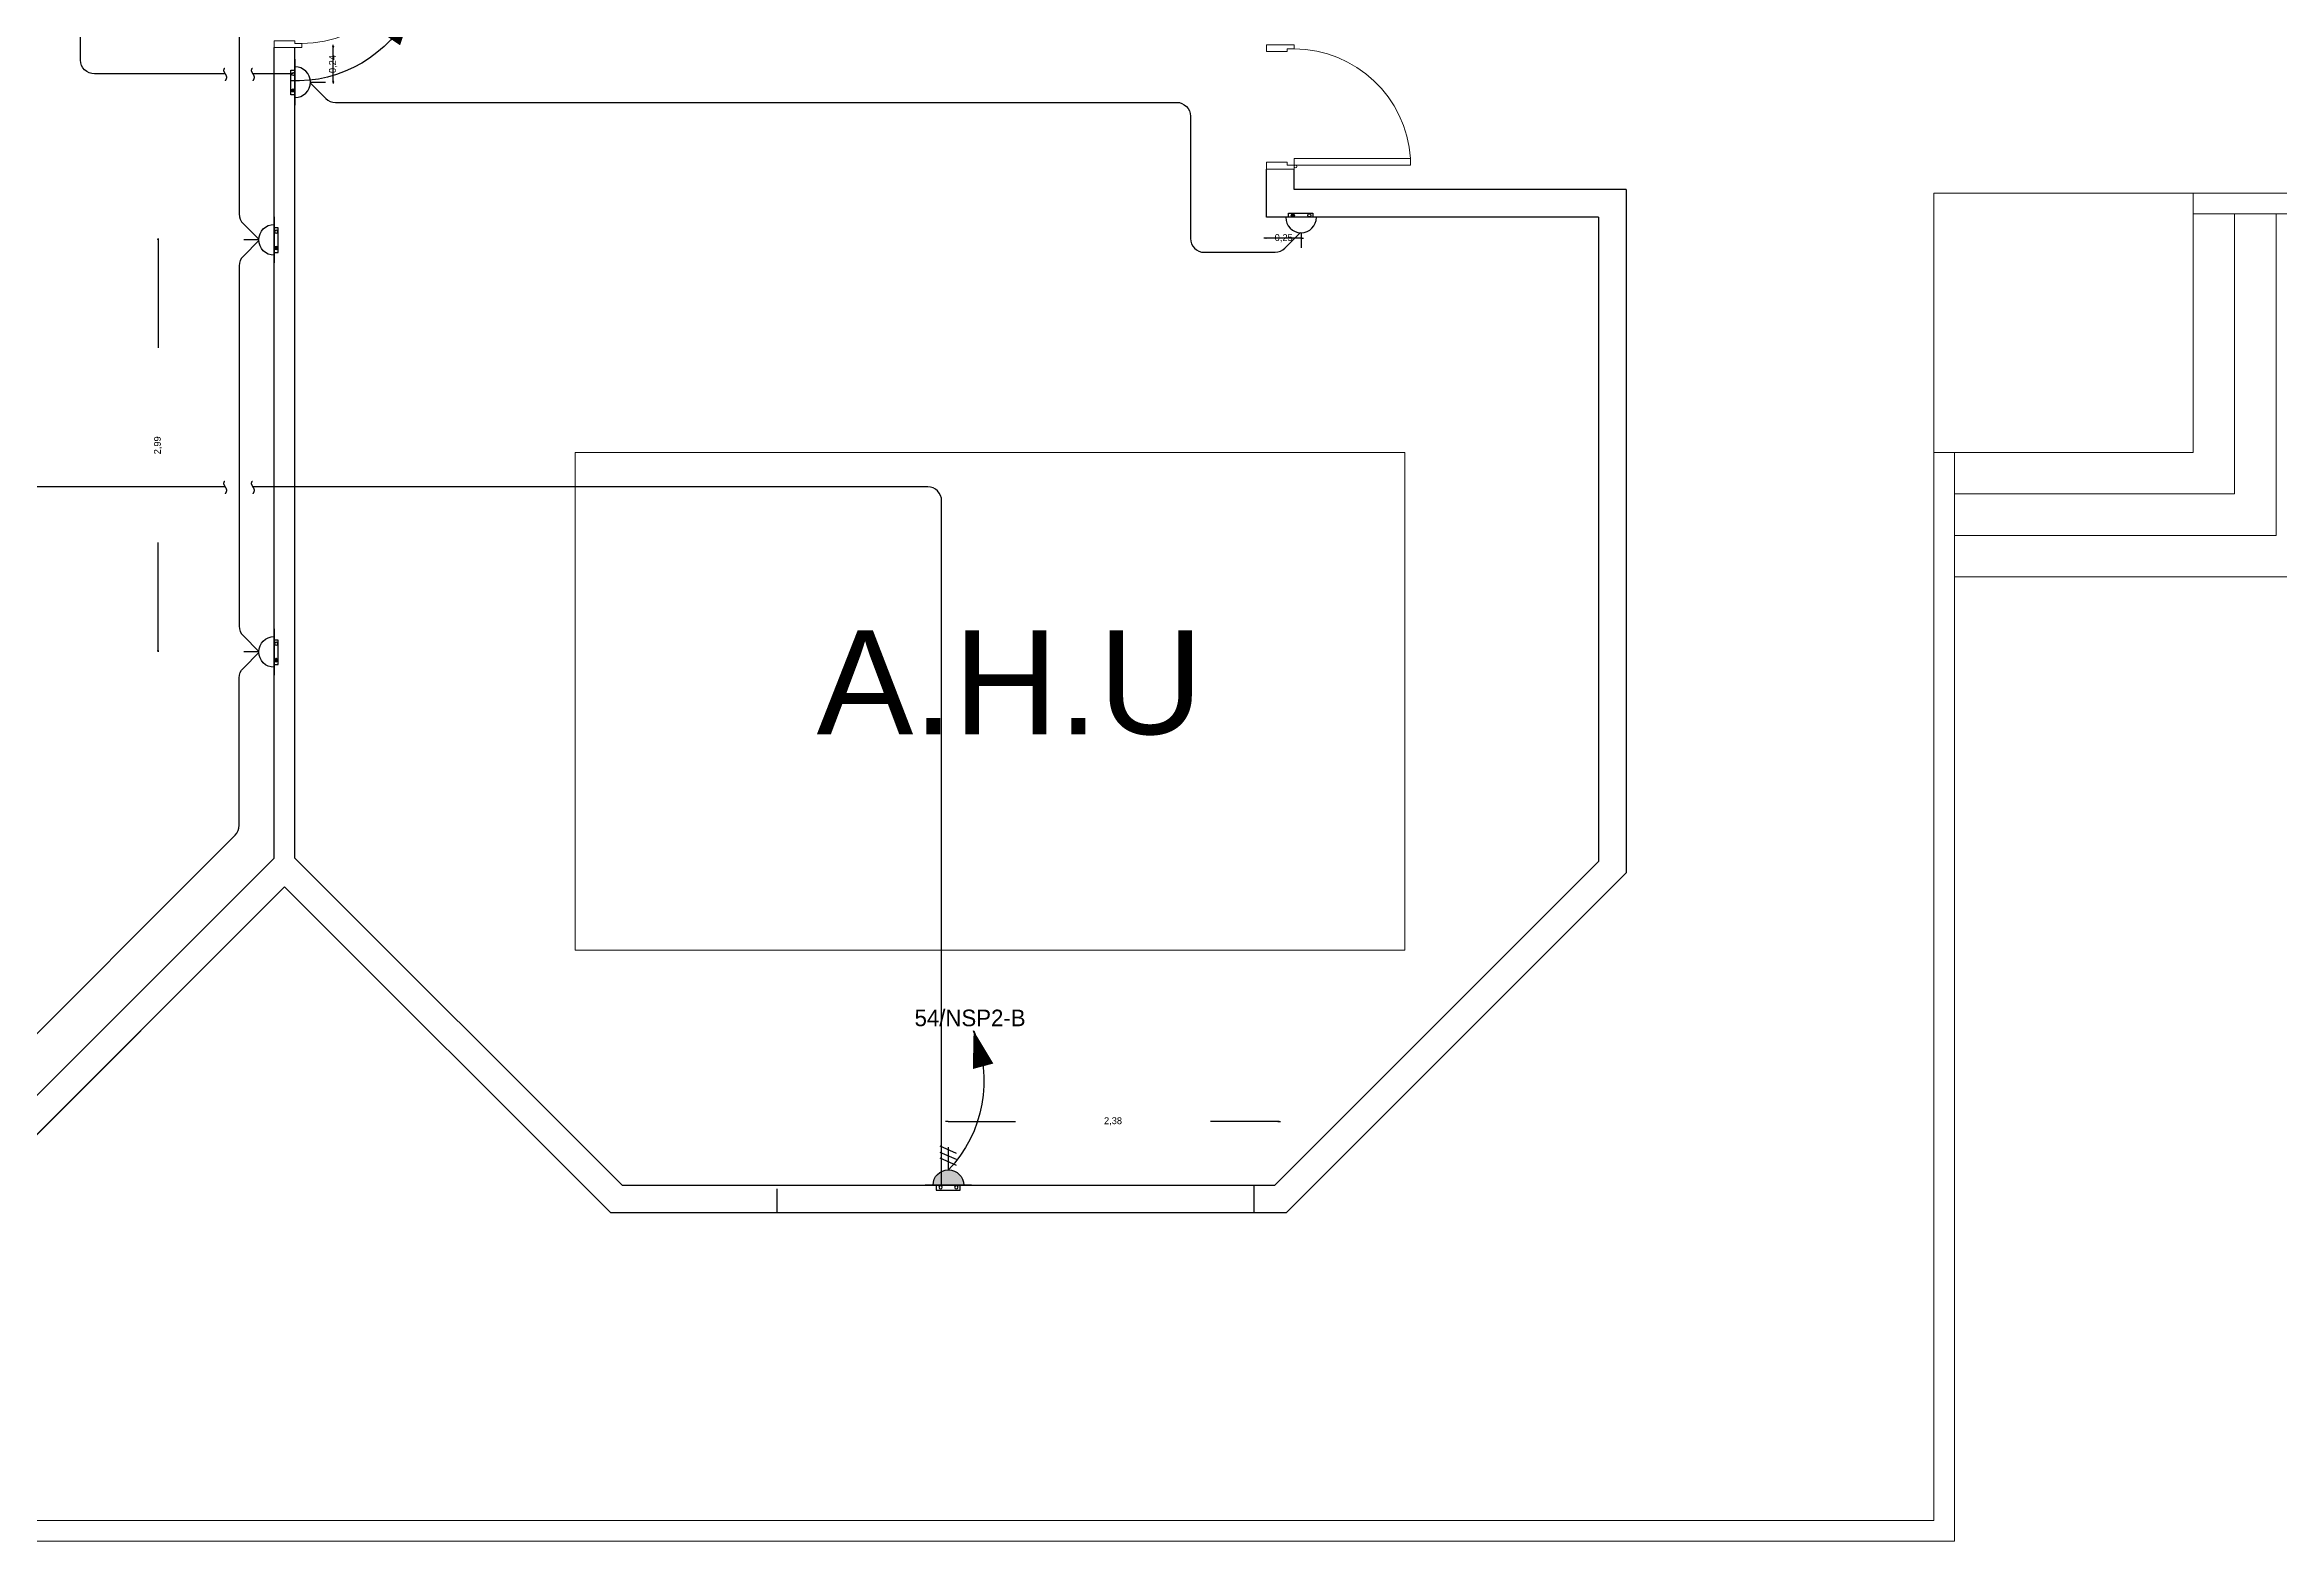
# Model space of a CAD drawing. Extents: x -1451 to 148, y -12854 to 856.
# Drawn here: x 44.47 to 60.62, y 326.93 to 337.75 of the extents above; entities that cross this region are included whole.
import ezdxf
from ezdxf.enums import TextEntityAlignment as Align

# ---------------------------------------------------------------- set-up
doc = ezdxf.new("R2010")
doc.units = 0
doc.header["$LTSCALE"] = 0.15
doc.linetypes.add('HIDDEN', pattern=[0.375, 0.25, -0.125])
doc.layers.get('0').update_dxf_attribs({"color": 252})
doc.layers.get('Defpoints').update_dxf_attribs({"color": 252})
for name, color, linetype in [('0 BDH', 252, 'Continuous'), ('0 NORMAL WIRING', 252, 'Continuous'), ('0 sockets', 252, 'Continuous'), ('0 WIRING 3', 4, 'Continuous'), ('AUTOINCR', 7, 'Continuous'), ('E-SOCK', 2, 'Continuous'), ('TEXT', 3, 'Continuous'), ('WIRING', 4, 'Continuous')]:
    doc.layers.add(name, color=color, linetype=linetype)
for name, color, linetype, lineweight in [('0 DIM', 6, 'Continuous', 5), ('anal', 252, 'Continuous', 20), ('DOOR', 252, 'Continuous', 20), ('wall', 252, 'Continuous', 30)]:
    doc.layers.add(name, color=color, linetype=linetype, lineweight=lineweight)
doc.dimstyles.new('ISO-25', dxfattribs={"dimtxt": 0.05, "dimasz": 0.01, "dimexe": 0, "dimexo": 0, "dimtad": 0, "dimtoh": 1, "dimtxsty": 'Standard', "dimblk": 'CLOSED', "dimcen": 2.5, "dimse1": 1, "dimse2": 1, "dimclrd": 1, "dimadec": 0, "dimazin": 0, "dimtfac": 1, "dimtix": 1, "dimtmove": 1, "dimatfit": 0, "dimfxl": 1, "dimarcsym": 0})
pattern_1 = [(0, (-301.6926, 2.516), (0, 6.985), [5.08, -1.905]), (90, (-301.6926, 2.516), (-6.985, 4e-16), [5.08, -1.905])]

# ---------------------------------------------------------------- blocks, each defined once
blk = doc.blocks.new('*U292')
at = {"linetype": 'ByBlock'}
h = blk.add_hatch(dxfattribs=at)
h.set_pattern_fill('ANGLE', color=2)
h.set_pattern_definition(pattern_1)
h.paths.add_polyline_path([(87, -25, 1), (127, -25, 1)])
at = {"color": 6, "linetype": 'ByBlock'}
blk.add_lwpolyline([(-154, 0), (164, 0), (164, -52), (-154, -52)], close=True, dxfattribs=at)
for centre in [(-107, -25), (107, -25)]:
    blk.add_circle(centre, 20.1, dxfattribs=at)
at = {"layer": 'E-SOCK'}
for p, q in [((0, 200), (0, 395)), ((-300, 0), (300, 0))]:
    blk.add_line(p, q, dxfattribs=at)
blk.add_arc((0, 0), 200, 0, 180, dxfattribs=at)
blk = doc.blocks.new('D90')
at = {"layer": 'DOOR'}
for points in [[(0.03, 0.2), (0.03, 1.04), (0.078, 1.04), (0.078, 0.2)], [(0.03, 0.2), (0, 0.2), (0, 0), (0.05, 0), (0.05, 0.15), (0.03, 0.15)], [(0.87, 0.2), (0.9, 0.2), (0.9, 0), (0.85, 0), (0.85, 0.15), (0.87, 0.15)]]:
    blk.add_lwpolyline(points, close=True, dxfattribs=at)
blk.add_circle((0.02, 0.21), 0.01, dxfattribs=at)
blk.add_arc((0.025, 0.197), 0.845, 0.2218, 86.3889, dxfattribs=at)
blk = doc.blocks.new('ARCH')
at = {"layer": 'anal'}
for p, q in [((96.525, 336.675), (58.125, 336.675)), ((58.125, 336.675), (58.125, 329.4)), ((60, 336.675), (60, 335.4)), ((96.675, 336.525), (60, 336.525)), ((60.3, 336.525), (60.3, 335.4)), ((60.6, 336.525), (60.6, 335.4)), ((60, 335.4), (60, 334.8)), ((60.3, 335.4), (60.3, 334.5)), ((60.6, 335.4), (60.6, 334.2)), ((60, 334.8), (58.125, 334.8)), ((58.275, 334.8), (58.275, 329.4)), ((60.3, 334.5), (58.275, 334.5)), ((60.6, 334.2), (58.275, 334.2)), ((60.9, 333.9), (58.275, 333.9)), ((58.125, 329.4), (58.125, 327.075)), ((58.275, 329.4), (58.275, 326.925)), ((58.125, 327.075), (36.075, 327.075)), ((58.275, 326.925), (34.725, 326.925))]:
    blk.add_line(p, q, dxfattribs=at)
blk.add_lwpolyline([(54.3, 334.8), (48.3, 334.8), (48.3, 331.2), (54.3, 331.2)], close=True, dxfattribs=at)
at = {"layer": 'wall'}
for p, q in [((46.125, 331.866), (46.125, 337.727)), ((46.275, 331.866), (46.275, 337.727)), ((53.3, 336.5), (53.3, 336.848)), ((53.5, 336.7), (53.5, 336.848)), ((55.9, 336.7), (53.5, 336.7)), ((55.9, 336.7), (55.9, 331.759)), ((55.7, 336.5), (53.3, 336.5)), ((55.7, 336.5), (55.7, 331.841)), ((46.125, 331.866), (43.759, 329.5)), ((46, 331.741), (43.759, 329.5)), ((48.641, 329.5), (46.275, 331.866)), ((55.7, 331.841), (53.359, 329.5)), ((55.9, 331.759), (53.441, 329.3)), ((46.2, 331.659), (43.871, 329.329)), ((48.559, 329.3), (46.2, 331.659)), ((46, 331.459), (43.841, 329.3)), ((48.641, 329.5), (53.359, 329.5)), ((49.759, 329.475), (49.759, 329.3)), ((53.209, 329.5), (53.209, 329.3)), ((53.4, 329.3), (48.559, 329.3)), ((53.441, 329.3), (48.6, 329.3))]:
    blk.add_line(p, q, dxfattribs=at)
at = {"layer": 'DOOR', "rotation": 270}
blk.add_blockref('D90', (46.125, 338.627), dxfattribs=at)
at = {"layer": 'DOOR', "xscale": -1, "rotation": 270}
blk.add_blockref('D90', (53.3, 336.848), dxfattribs=at)
at = {"layer": 'anal', "insert": (50.047, 333.512), "char_height": 0.75, "width": 4.8, "attachment_point": 1}
blk.add_mtext('{\\fArial|b0|i0|c0|p34;A.H.U}', dxfattribs=at)
blk = doc.blocks.new('INDUSTRIAL SOCKET 3PH')
at = {"linetype": 'ByBlock'}
h = blk.add_hatch(dxfattribs=at)
h.set_pattern_fill('ANGLE', color=2)
h.set_pattern_definition([(0, (0, 0), (0, 6.985), [5.08, -1.905]), (90, (0, 0), (-6.985, 4e-16), [5.08, -1.905])])
h.paths.add_polyline_path([(0.119, -0.039, 1), (0.185, -0.039, 1)])
at = {"layer": 'E-SOCK'}
h = blk.add_hatch(color=256, dxfattribs=at)
h.dxf.hatch_style = 1
h.paths.add_polyline_path([(-0.297, 0), (0.297, 0, 1)])
at = {"color": 6, "linetype": 'ByBlock'}
blk.add_lwpolyline([(-0.227, 0), (0.238, 0), (0.238, -0.092), (-0.227, -0.092)], close=True, dxfattribs=at)
for centre in [(-0.152, -0.039), (0.152, -0.039)]:
    blk.add_circle(centre, 0.033, dxfattribs=at)
at = {"layer": 'E-SOCK'}
for p, q in [((0.168, 0.757), (-0.148, 0.619)), ((0.168, 0.64), (-0.148, 0.502)), ((0.168, 0.526), (-0.148, 0.388)), ((0, 0.297), (0, 0.732)), ((-0.446, 0), (0.446, 0))]:
    blk.add_line(p, q, dxfattribs=at)
blk.add_arc((0, 0), 0.297, 0, 180, dxfattribs=at)
blk = doc.blocks.new('*U293')
at = {"linetype": 'ByBlock'}
h = blk.add_hatch(dxfattribs=at)
h.set_pattern_fill('ANGLE', color=2)
h.set_pattern_definition(pattern_1)
h.paths.add_polyline_path([(87, -25, 1), (127, -25, 1)])
at = {"color": 6, "linetype": 'ByBlock'}
blk.add_lwpolyline([(-154, 0), (164, 0), (164, -52), (-154, -52)], close=True, dxfattribs=at)
for centre in [(-107, -25), (107, -25)]:
    blk.add_circle(centre, 20.1, dxfattribs=at)
at = {"layer": 'E-SOCK'}
for p, q in [((0, 200), (0, 395)), ((-300, 0), (300, 0))]:
    blk.add_line(p, q, dxfattribs=at)
blk.add_arc((0, 0), 200, 0, 180, dxfattribs=at)
blk = doc.blocks.new('*U64')
at = {"transparency": 33554687}
blk.add_line((-558, 71), (-626, 130), dxfattribs=at)
blk.add_lwpolyline([(-626, 130, 0, 96, 0), (-493, 30, 96, 96, 0)], format="xyseb", dxfattribs=at)
at = {"ltscale": 0.2, "transparency": 33554687}
blk.add_arc((-214, 542), 583, 225.0509, 291.5678, dxfattribs=at)
blk = doc.blocks.new('N')
at = {"layer": 'TEXT', "transparency": 33554687, "xscale": -0.0016, "yscale": 0.0016, "zscale": 0.0016, "rotation": 68.01807446485657}
blk.add_blockref('*U64', (0, 0), dxfattribs=at)
blk = doc.blocks.new('endtick', base_point=(-3267.27, -69559.4))
at = {"layer": 'WIRING', "color": 2, "linetype": 'HIDDEN'}
blk.add_spline([(-3267.27, -69509.4), (-3276.985, -69534.4), (-3267.27, -69559.4), (-3256.425, -69584.4), (-3267.27, -69609.4)], degree=3, dxfattribs=at)
blk = doc.blocks.new('_Closed')
at = {"color": 0, "linetype": 'ByBlock', "lineweight": -2}
for p, q in [((-1, 0.2), (0, 0)), ((-1, 0.2), (-1, -0.2)), ((0, 0), (-1, -0.2)), ((0, 0), (-1, 0))]:
    blk.add_line(p, q, dxfattribs=at)
blk = doc.blocks.new('*D429')
at = {"layer": '0 DIM', "color": 1, "linetype": 'ByBlock', "lineweight": -2, "transparency": 16777216}
for p, q in [((45.285, 336.336), (45.285, 335.556)), ((45.285, 333.367), (45.285, 334.147))]:
    blk.add_line(p, q, dxfattribs=at)
at = {"layer": 'Defpoints', "color": 0, "linetype": 'ByBlock', "transparency": 16777216}
for p in [(45.285, 336.346), (46.125, 336.346), (46.125, 333.357)]:
    blk.add_point(p, dxfattribs=at)
at = {"layer": '0 DIM', "color": 1, "linetype": 'ByBlock', "lineweight": -2, "transparency": 16777216, "xscale": 0.01, "yscale": 0.01, "zscale": 0.01}
for p, rotation in [((45.285, 336.346), 90), ((45.285, 333.357), 270)]:
    blk.add_blockref('_Closed', p, dxfattribs=dict(at, rotation=rotation))
at = {"layer": '0 DIM', "color": 0, "linetype": 'ByBlock', "transparency": 16777216, "insert": (45.285, 334.851), "char_height": 0.05, "attachment_point": 5, "rotation": 90}
blk.add_mtext('2,99', dxfattribs=at)
blk = doc.blocks.new('*D431')
at = {"layer": '0 DIM', "color": 1, "linetype": 'ByBlock', "lineweight": -2, "transparency": 16777216}
for p, q in [((46.551, 337.737), (46.551, 337.747)), ((46.551, 337.488), (46.551, 337.727)), ((46.551, 337.478), (46.551, 337.468))]:
    blk.add_line(p, q, dxfattribs=at)
at = {"layer": 'Defpoints', "color": 0, "linetype": 'ByBlock', "transparency": 16777216}
for p in [(46.246, 337.727), (46.551, 337.727), (46.246, 337.488)]:
    blk.add_point(p, dxfattribs=at)
at = {"layer": '0 DIM', "color": 1, "linetype": 'ByBlock', "lineweight": -2, "transparency": 16777216, "xscale": 0.01, "yscale": 0.01, "zscale": 0.01}
for p, rotation in [((46.551, 337.727), 270), ((46.551, 337.488), 90)]:
    blk.add_blockref('_Closed', p, dxfattribs=dict(at, rotation=rotation))
at = {"layer": '0 DIM', "color": 0, "linetype": 'ByBlock', "transparency": 16777216, "insert": (46.551, 337.608), "char_height": 0.05, "attachment_point": 5, "rotation": 90}
blk.add_mtext('0,24', dxfattribs=at)
blk = doc.blocks.new('*D432')
at = {"layer": '0 DIM', "color": 1, "linetype": 'ByBlock', "lineweight": -2, "transparency": 16777216}
for p, q in [((50.988, 329.962), (50.978, 329.962)), ((50.998, 329.962), (51.485, 329.962)), ((53.381, 329.962), (52.894, 329.962)), ((53.391, 329.962), (53.401, 329.962))]:
    blk.add_line(p, q, dxfattribs=at)
at = {"layer": 'Defpoints', "color": 0, "linetype": 'ByBlock', "transparency": 16777216}
for p in [(53.381, 329.962), (50.998, 329.483), (53.381, 329.483)]:
    blk.add_point(p, dxfattribs=at)
at = {"layer": '0 DIM', "color": 1, "linetype": 'ByBlock', "lineweight": -2, "transparency": 16777216, "xscale": 0.01, "yscale": 0.01, "zscale": 0.01}
blk.add_blockref('_Closed', (50.998, 329.962), dxfattribs=at)
at = {"layer": '0 DIM', "color": 1, "linetype": 'ByBlock', "lineweight": -2, "transparency": 16777216, "xscale": 0.01, "yscale": 0.01, "zscale": 0.01, "rotation": 180}
blk.add_blockref('_Closed', (53.381, 329.962), dxfattribs=at)
at = {"layer": '0 DIM', "color": 0, "linetype": 'ByBlock', "transparency": 16777216, "insert": (52.19, 329.962), "char_height": 0.05, "attachment_point": 5}
blk.add_mtext('2,38', dxfattribs=at)
blk = doc.blocks.new('*D433')
at = {"layer": '0 DIM', "color": 1, "linetype": 'ByBlock', "lineweight": -2, "transparency": 16777216}
for p, q in [((53.29, 336.349), (53.28, 336.349)), ((53.547, 336.349), (53.3, 336.349)), ((53.557, 336.349), (53.567, 336.349))]:
    blk.add_line(p, q, dxfattribs=at)
at = {"layer": 'Defpoints', "color": 0, "linetype": 'ByBlock', "transparency": 16777216}
for p in [(53.3, 336.5), (53.547, 336.514), (53.3, 336.349)]:
    blk.add_point(p, dxfattribs=at)
at = {"layer": '0 DIM', "color": 1, "linetype": 'ByBlock', "lineweight": -2, "transparency": 16777216, "xscale": 0.01, "yscale": 0.01, "zscale": 0.01}
blk.add_blockref('_Closed', (53.3, 336.349), dxfattribs=at)
at = {"layer": '0 DIM', "color": 1, "linetype": 'ByBlock', "lineweight": -2, "transparency": 16777216, "xscale": 0.01, "yscale": 0.01, "zscale": 0.01, "rotation": 180}
blk.add_blockref('_Closed', (53.547, 336.349), dxfattribs=at)
at = {"layer": '0 DIM', "color": 0, "linetype": 'ByBlock', "transparency": 16777216, "insert": (53.424, 336.349), "char_height": 0.05, "attachment_point": 5}
blk.add_mtext('0,25', dxfattribs=at)

msp = doc.modelspace()

# ---------------------------------------------------------------- linework, layer by layer
at = {"layer": '0 NORMAL WIRING', "color": 3}
for points in [[(46.014, 340.996), (45.902, 340.884, 0.198912), (45.872, 340.814), (45.872, 336.524, 0.198913), (45.902, 336.453), (46.014, 336.341)], [(46.386, 337.472), (46.498, 337.36, 0.198912), (46.569, 337.331), (52.65, 337.331, -0.414214), (52.75, 337.231), (52.75, 336.347, 0.414214), (52.85, 336.247), (53.362, 336.247, 0.198912), (53.433, 336.277), (53.545, 336.389)], [(46.014, 336.332), (45.902, 336.22, 0.19891), (45.872, 336.149), (45.872, 333.544, 0.198915), (45.902, 333.473), (46.014, 333.361)]]:
    msp.add_lwpolyline(points, format="xyb", dxfattribs=at)
at = {"layer": '0 sockets', "color": 4, "linetype": 'ByBlock'}
for points in [[(45.772, 334.55), (42.045, 334.55, -0.414214), (41.945, 334.65), (41.945, 340.204)], [(50.951, 329.495), (50.951, 334.45, 0.414214), (50.851, 334.55), (45.972, 334.55)]]:
    msp.add_lwpolyline(points, format="xyb", dxfattribs=at)
at = {"layer": '0 sockets', "color": 1, "linetype": 'ByBlock'}
msp.add_lwpolyline([(45.772, 337.537), (44.825, 337.537, -0.414214), (44.725, 337.637), (44.725, 339.642, 0.414214), (44.625, 339.742), (44.545, 339.742)], format="xyb", dxfattribs=at)
msp.add_lwpolyline([(46.261, 337.537), (45.972, 337.537)], dxfattribs=at)
at = {"layer": '0 sockets', "color": 3}
msp.add_lwpolyline([(44.112, 330.01), (44.037, 330.08, -0.425599), (44.034, 330.224), (45.843, 332.032, 0.198912), (45.872, 332.103), (45.872, 333.169, -0.198912), (45.902, 333.24), (46.014, 333.352)], format="xyb", dxfattribs=at)

# ---------------------------------------------------------------- block references
at = {"layer": '0 BDH', "color": 6, "linetype": 'ByBlock', "rotation": 310.7315762874196}
msp.add_blockref('N', (46.24, 337.488), dxfattribs=at)
at = {"layer": '0 BDH', "color": 6, "linetype": 'ByBlock'}
msp.add_blockref('N', (51, 329.611), dxfattribs=at)
at = {"layer": '0 sockets', "color": 3}
msp.add_blockref('ARCH', (0, 0), dxfattribs=at)
at = {"layer": '0 sockets', "color": 3, "yscale": 0.0005570000000000001, "zscale": 0.0005570000000000001}
for name, p, xscale, rotation in [('*U293', (46.275, 337.477), 0.0005570000000000001, 270), ('*U292', (46.125, 336.337), -0.0005570000000000001, 90), ('*U293', (53.55, 336.5), 0.0005570000000000001, 180), ('*U292', (46.125, 333.357), -0.0005570000000000001, 90)]:
    msp.add_blockref(name, p, dxfattribs=dict(at, xscale=xscale, rotation=rotation))
at = {"layer": '0 sockets', "color": 3, "xscale": -0.375, "yscale": 0.375, "zscale": -0.375}
msp.add_blockref('INDUSTRIAL SOCKET 3PH', (51, 329.5), dxfattribs=at)
at = {"layer": '0 WIRING 3', "color": 6, "linetype": 'ByBlock', "xscale": 0.001, "yscale": 0.001, "zscale": 0.001, "rotation": 180}
for p in [(45.772, 337.537), (45.972, 337.537), (45.772, 334.55), (45.972, 334.55)]:
    msp.add_blockref('endtick', p, dxfattribs=at)

# ---------------------------------------------------------------- texts
at = {"layer": 'AUTOINCR', "color": 4, "linetype": 'ByBlock'}
msp.add_text('54/NSP2-B', height=0.12, dxfattribs=at).set_placement((50.755, 330.614), align=Align.BOTTOM_LEFT)

# ---------------------------------------------------------------- dimensions: what is measured, and where the dimension line sits
at = {"layer": '0 DIM', "color": 6, "linetype": 'ByBlock'}
for base, p1, p2, picture, middle in [((46.551, 337.727), (46.246, 337.488), (46.246, 337.727), '*D431', (46.551, 337.608)), ((45.285, 336.346), (46.125, 333.357), (46.125, 336.346), '*D429', (45.285, 334.851))]:
    dim = msp.add_linear_dim(base=base, p1=p1, p2=p2, angle=90, dimstyle='ISO-25', dxfattribs=at)
    dim.commit()
    dim.dimension.update_dxf_attribs({"geometry": picture, "text_midpoint": middle})
for base, p1, p2, picture, middle in [((53.3, 336.349), (53.547, 336.514), (53.3, 336.5), '*D433', (53.424, 336.349)), ((53.381, 329.962), (50.998, 329.483), (53.381, 329.483), '*D432', (52.19, 329.962))]:
    dim = msp.add_linear_dim(base=base, p1=p1, p2=p2, dimstyle='ISO-25', dxfattribs=at)
    dim.commit()
    dim.dimension.update_dxf_attribs({"geometry": picture, "text_midpoint": middle})

doc.saveas('drawing.dxf')
